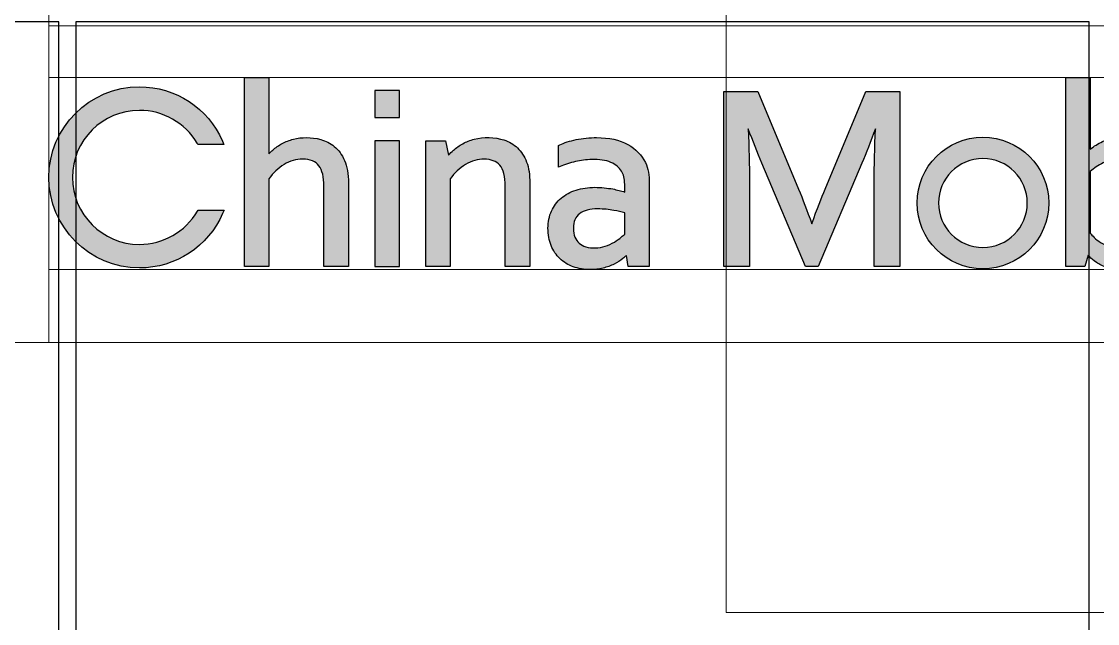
# Model space of a CAD drawing. Header units: millimetres. Extents: x 0 to 16820, y -11520 to 11880.
# Drawn here: x 5708 to 6345, y -4647 to -4290 of the extents above; entities that cross this region are included whole.
import ezdxf

# ---------------------------------------------------------------- set-up
doc = ezdxf.new("R2010")
doc.units = ezdxf.units.MM
doc.header["$LTSCALE"] = 1000
doc.layers.add('A-ANNO-IDEN-TEXT', color=3, linetype='Continuous', lineweight=13)
doc.layers.add('A-WALL-HATCH', color=252, linetype='Continuous')
doc.layers.add('图层 1', color=7, linetype='Continuous')

# ---------------------------------------------------------------- blocks, each defined once
blk = doc.blocks.new('Block_139')
at = {"layer": '图层 1', "true_color": 0x0085d0, "transparency": 33554687}
h = blk.add_hatch(color=142, dxfattribs=at)
h.dxf.hatch_style = 2
edge = h.paths.add_edge_path()
edge.add_spline(control_points=[(-177.288, 320.975), (-177.533, 321.175), (-177.802, 321.311), (-178.09, 321.393), (-178.647, 321.54), (-179.227, 321.54), (-179.712, 321.406), (-179.944, 321.346), (-180.169, 321.259), (-180.372, 321.151), (-180.576, 321.049), (-180.766, 320.916), (-180.937, 320.766), (-181.013, 320.692), (-181.093, 320.622), (-181.159, 320.546), (-181.159, 320.546), (-181.159, 325.073), (-181.159, 325.073), (-181.159, 325.073), (-182.611, 325.073), (-182.611, 325.073), (-182.611, 325.073), (-182.611, 313.872), (-182.611, 313.872), (-182.611, 313.872), (-181.159, 313.872), (-181.159, 313.872), (-181.159, 313.872), (-181.159, 319.059), (-181.159, 319.059), (-180.909, 319.412), (-180.607, 319.701), (-180.265, 319.907), (-179.915, 320.115), (-179.545, 320.223), (-179.162, 320.223), (-178.708, 320.223), (-178.394, 320.095), (-178.199, 319.838), (-178.001, 319.577), (-177.9, 319.164), (-177.9, 318.619), (-177.9, 318.619), (-177.9, 313.872), (-177.9, 313.872), (-177.9, 313.872), (-176.451, 313.872), (-176.451, 313.872), (-176.451, 313.872), (-176.451, 318.809), (-176.451, 318.809), (-176.451, 319.352), (-176.527, 319.798), (-176.681, 320.146), (-176.836, 320.497), (-177.038, 320.774), (-177.288, 320.975)], knot_values=[0, 0, 0, 0, 1, 1, 1, 2, 2, 2, 3, 3, 3, 4, 4, 4, 5, 5, 5, 6, 6, 6, 7, 7, 7, 8, 8, 8, 9, 9, 9, 10, 10, 10, 11, 11, 11, 12, 12, 12, 13, 13, 13, 14, 14, 14, 15, 15, 15, 16, 16, 16, 17, 17, 17, 18, 18, 18, 19, 19, 19, 19], degree=3, periodic=0)
at = {"layer": '图层 1', "true_color": 0x0085d0}
h = blk.add_hatch(color=142, dxfattribs=at)
h.dxf.hatch_style = 1
edge = h.paths.add_edge_path()
edge.add_spline(control_points=[(-127.895, 320.024), (-128.064, 320.303), (-128.261, 320.542), (-128.483, 320.732), (-128.702, 320.92), (-128.934, 321.073), (-129.174, 321.189), (-129.409, 321.307), (-129.656, 321.39), (-129.901, 321.432), (-130.141, 321.482), (-130.37, 321.505), (-130.579, 321.505), (-131.033, 321.505), (-131.445, 321.425), (-131.805, 321.269), (-132.067, 321.149), (-132.31, 320.997), (-132.527, 320.812), (-132.527, 320.812), (-132.527, 325.073), (-132.527, 325.073), (-132.527, 325.073), (-133.975, 325.073), (-133.975, 325.073), (-133.975, 325.073), (-133.975, 313.872), (-133.975, 313.872), (-133.975, 313.872), (-132.85, 313.872), (-132.85, 313.872), (-132.85, 313.872), (-132.649, 314.531), (-132.649, 314.531), (-132.624, 314.507), (-132.603, 314.485), (-132.579, 314.458), (-132.474, 314.335), (-132.335, 314.222), (-132.161, 314.105), (-131.988, 313.99), (-131.775, 313.89), (-131.534, 313.807), (-131.284, 313.728), (-130.997, 313.684), (-130.679, 313.684), (-130.256, 313.684), (-129.839, 313.768), (-129.44, 313.927), (-129.042, 314.091), (-128.685, 314.342), (-128.375, 314.674), (-128.067, 315.006), (-127.815, 315.431), (-127.63, 315.936), (-127.444, 316.431), (-127.348, 317.037), (-127.348, 317.717), (-127.348, 318.209), (-127.401, 318.648), (-127.498, 319.03), (-127.596, 319.411), (-127.726, 319.744), (-127.895, 320.024)], knot_values=[0, 0, 0, 0, 1, 1, 1, 2, 2, 2, 3, 3, 3, 4, 4, 4, 5, 5, 5, 6, 6, 6, 7, 7, 7, 8, 8, 8, 9, 9, 9, 10, 10, 10, 11, 11, 11, 12, 12, 12, 13, 13, 13, 14, 14, 14, 15, 15, 15, 16, 16, 16, 17, 17, 17, 18, 18, 18, 19, 19, 19, 20, 20, 20, 21, 21, 21, 21], degree=3, periodic=0)
edge = h.paths.add_edge_path(flags=16)
edge.add_spline(control_points=[(-128.851, 317.627), (-128.851, 317.224), (-128.898, 316.857), (-128.984, 316.526), (-129.068, 316.2), (-129.197, 315.916), (-129.366, 315.682), (-129.527, 315.453), (-129.734, 315.275), (-129.975, 315.147), (-130.22, 315.025), (-130.507, 314.96), (-130.829, 314.96), (-131.043, 314.96), (-131.242, 314.991), (-131.421, 315.056), (-131.6, 315.12), (-131.768, 315.2), (-131.914, 315.291), (-132.061, 315.382), (-132.19, 315.482), (-132.293, 315.59), (-132.387, 315.681), (-132.466, 315.769), (-132.527, 315.849), (-132.527, 315.849), (-132.527, 319.487), (-132.527, 319.487), (-132.302, 319.701), (-132.047, 319.873), (-131.762, 320.006), (-131.268, 320.242), (-130.692, 320.295), (-130.133, 320.112), (-129.919, 320.045), (-129.712, 319.92), (-129.52, 319.736), (-129.329, 319.553), (-129.169, 319.292), (-129.042, 318.96), (-128.917, 318.623), (-128.851, 318.173), (-128.851, 317.627)], knot_values=[0, 0, 0, 0, 1, 1, 1, 2, 2, 2, 3, 3, 3, 4, 4, 4, 5, 5, 5, 6, 6, 6, 7, 7, 7, 8, 8, 8, 9, 9, 9, 10, 10, 10, 11, 11, 11, 12, 12, 12, 13, 13, 13, 14, 14, 14, 14], degree=3, periodic=0)
at = {"layer": '图层 1', "true_color": 0x0085d0, "transparency": 33554687}
h = blk.add_hatch(color=142, dxfattribs=at)
h.dxf.hatch_style = 2
edge = h.paths.add_edge_path()
edge.add_spline(control_points=[(-185.395, 317.141), (-186.112, 315.926), (-187.422, 315.174), (-188.823, 315.174), (-191.013, 315.174), (-192.798, 316.954), (-192.798, 319.149), (-192.798, 321.338), (-191.013, 323.119), (-188.823, 323.119), (-187.428, 323.119), (-186.122, 322.377), (-185.408, 321.173), (-185.408, 321.173), (-185.365, 321.104), (-185.365, 321.104), (-185.365, 321.104), (-183.823, 321.104), (-183.823, 321.104), (-183.823, 321.104), (-183.908, 321.301), (-183.908, 321.301), (-184.767, 323.253), (-186.694, 324.514), (-188.823, 324.514), (-191.781, 324.514), (-194.19, 322.107), (-194.19, 319.149), (-194.19, 316.19), (-191.781, 313.778), (-188.823, 313.778), (-186.686, 313.778), (-184.753, 315.048), (-183.901, 317.009), (-183.901, 317.009), (-183.812, 317.206), (-183.812, 317.206), (-183.812, 317.206), (-185.356, 317.206), (-185.356, 317.206), (-185.356, 317.206), (-185.395, 317.141), (-185.395, 317.141)], knot_values=[0, 0, 0, 0, 1, 1, 1, 2, 2, 2, 3, 3, 3, 4, 4, 4, 5, 5, 5, 6, 6, 6, 7, 7, 7, 8, 8, 8, 9, 9, 9, 10, 10, 10, 11, 11, 11, 12, 12, 12, 13, 13, 13, 14, 14, 14, 14], degree=3, periodic=0)
h = blk.add_hatch(color=142, dxfattribs=at)
h.dxf.hatch_style = 2
h.paths.add_polyline_path([(-173.433, 324.29), (-174.885, 324.29), (-174.885, 322.698), (-173.433, 322.698)])
h = blk.add_hatch(color=142, dxfattribs=at)
h.dxf.hatch_style = 2
edge = h.paths.add_edge_path()
edge.add_spline(control_points=[(-148.226, 318.45), (-148.436, 317.953), (-148.702, 317.269), (-149.012, 316.403), (-149.294, 317.187), (-149.556, 317.874), (-149.797, 318.448), (-149.797, 318.448), (-152.206, 324.24), (-152.206, 324.24), (-152.206, 324.24), (-154.215, 324.24), (-154.215, 324.24), (-154.215, 324.24), (-154.215, 313.872), (-154.215, 313.872), (-154.215, 313.872), (-152.702, 313.872), (-152.702, 313.872), (-152.702, 313.872), (-152.702, 318.891), (-152.702, 318.891), (-152.702, 319.852), (-152.729, 320.903), (-152.777, 322.025), (-152.504, 321.301), (-152.231, 320.621), (-151.967, 319.983), (-151.967, 319.983), (-149.386, 313.872), (-149.386, 313.872), (-149.386, 313.872), (-148.635, 313.872), (-148.635, 313.872), (-148.635, 313.872), (-146.058, 319.983), (-146.058, 319.983), (-145.801, 320.584), (-145.529, 321.269), (-145.247, 322.026), (-145.294, 320.891), (-145.318, 319.834), (-145.318, 318.891), (-145.318, 318.891), (-145.318, 313.872), (-145.318, 313.872), (-145.318, 313.872), (-143.808, 313.872), (-143.808, 313.872), (-143.808, 313.872), (-143.808, 324.24), (-143.808, 324.24), (-143.808, 324.24), (-145.816, 324.24), (-145.816, 324.24), (-145.816, 324.24), (-148.226, 318.45), (-148.226, 318.45)], knot_values=[0, 0, 0, 0, 1, 1, 1, 2, 2, 2, 3, 3, 3, 4, 4, 4, 5, 5, 5, 6, 6, 6, 7, 7, 7, 8, 8, 8, 9, 9, 9, 10, 10, 10, 11, 11, 11, 12, 12, 12, 13, 13, 13, 14, 14, 14, 15, 15, 15, 16, 16, 16, 17, 17, 17, 18, 18, 18, 19, 19, 19, 19], degree=3, periodic=0)
h = blk.add_hatch(color=142, dxfattribs=at)
h.dxf.hatch_style = 2
h.paths.add_polyline_path([(-174.886, 313.872), (-173.433, 313.872), (-173.433, 321.316), (-174.886, 321.316)])
h = blk.add_hatch(color=142, dxfattribs=at)
h.dxf.hatch_style = 2
edge = h.paths.add_edge_path()
edge.add_spline(control_points=[(-166.438, 320.892), (-166.663, 321.106), (-166.936, 321.269), (-167.241, 321.363), (-167.791, 321.537), (-168.468, 321.548), (-169.002, 321.406), (-169.245, 321.346), (-169.472, 321.259), (-169.678, 321.143), (-169.882, 321.033), (-170.072, 320.9), (-170.236, 320.75), (-170.336, 320.661), (-170.43, 320.565), (-170.521, 320.467), (-170.521, 320.467), (-170.711, 321.316), (-170.711, 321.316), (-170.711, 321.316), (-171.871, 321.316), (-171.871, 321.316), (-171.871, 321.316), (-171.871, 313.872), (-171.871, 313.872), (-171.871, 313.872), (-170.424, 313.872), (-170.424, 313.872), (-170.424, 313.872), (-170.424, 319.059), (-170.424, 319.059), (-170.166, 319.412), (-169.863, 319.701), (-169.515, 319.907), (-169.164, 320.115), (-168.793, 320.223), (-168.42, 320.223), (-168, 320.223), (-167.694, 320.103), (-167.483, 319.862), (-167.267, 319.618), (-167.161, 319.2), (-167.161, 318.619), (-167.161, 318.619), (-167.161, 313.872), (-167.161, 313.872), (-167.161, 313.872), (-165.71, 313.872), (-165.71, 313.872), (-165.71, 313.872), (-165.71, 318.809), (-165.71, 318.809), (-165.71, 319.292), (-165.774, 319.717), (-165.9, 320.054), (-166.034, 320.396), (-166.214, 320.678), (-166.438, 320.892)], knot_values=[0, 0, 0, 0, 1, 1, 1, 2, 2, 2, 3, 3, 3, 4, 4, 4, 5, 5, 5, 6, 6, 6, 7, 7, 7, 8, 8, 8, 9, 9, 9, 10, 10, 10, 11, 11, 11, 12, 12, 12, 13, 13, 13, 14, 14, 14, 15, 15, 15, 16, 16, 16, 17, 17, 17, 18, 18, 18, 19, 19, 19, 19], degree=3, periodic=0)
at = {"layer": '图层 1', "true_color": 0x0085d0}
h = blk.add_hatch(color=142, dxfattribs=at)
h.dxf.hatch_style = 1
edge = h.paths.add_edge_path()
edge.add_spline(control_points=[(-158.864, 320.024), (-159.074, 320.471), (-159.43, 320.832), (-159.91, 321.104), (-160.392, 321.367), (-161.009, 321.505), (-161.755, 321.505), (-161.961, 321.505), (-162.169, 321.494), (-162.371, 321.474), (-162.58, 321.452), (-162.777, 321.423), (-162.963, 321.386), (-163.146, 321.346), (-163.326, 321.301), (-163.492, 321.246), (-163.664, 321.191), (-163.812, 321.131), (-163.937, 321.066), (-163.937, 321.066), (-164.017, 321.031), (-164.017, 321.031), (-164.017, 321.031), (-164.017, 319.758), (-164.017, 319.758), (-164.017, 319.758), (-163.824, 319.832), (-163.824, 319.832), (-163.516, 319.946), (-163.202, 320.038), (-162.89, 320.106), (-162.58, 320.169), (-162.251, 320.206), (-161.899, 320.206), (-161.44, 320.206), (-161.071, 320.13), (-160.804, 319.988), (-160.546, 319.841), (-160.354, 319.657), (-160.239, 319.443), (-160.184, 319.344), (-160.146, 319.223), (-160.123, 319.088), (-160.098, 318.943), (-160.088, 318.776), (-160.088, 318.59), (-160.088, 318.59), (-160.088, 318.28), (-160.088, 318.28), (-160.301, 318.351), (-160.541, 318.406), (-160.796, 318.458), (-161.119, 318.516), (-161.475, 318.552), (-161.855, 318.557), (-162.261, 318.557), (-162.634, 318.501), (-162.974, 318.394), (-163.308, 318.281), (-163.606, 318.123), (-163.854, 317.913), (-164.099, 317.706), (-164.291, 317.445), (-164.428, 317.15), (-164.56, 316.853), (-164.635, 316.509), (-164.635, 316.131), (-164.635, 315.754), (-164.57, 315.41), (-164.45, 315.107), (-164.327, 314.804), (-164.15, 314.542), (-163.931, 314.332), (-163.707, 314.121), (-163.439, 313.956), (-163.134, 313.847), (-162.832, 313.74), (-162.495, 313.684), (-162.132, 313.684), (-161.867, 313.684), (-161.612, 313.715), (-161.376, 313.773), (-161.14, 313.829), (-160.921, 313.908), (-160.724, 314.003), (-160.524, 314.1), (-160.345, 314.215), (-160.193, 314.336), (-160.115, 314.398), (-160.048, 314.46), (-159.985, 314.522), (-159.985, 314.522), (-159.879, 313.872), (-159.879, 313.872), (-159.879, 313.872), (-158.636, 313.872), (-158.636, 313.872), (-158.636, 313.872), (-158.636, 318.796), (-158.636, 318.796), (-158.636, 319.033), (-158.655, 319.254), (-158.691, 319.452), (-158.721, 319.657), (-158.783, 319.852), (-158.864, 320.024)], knot_values=[0, 0, 0, 0, 1, 1, 1, 2, 2, 2, 3, 3, 3, 4, 4, 4, 5, 5, 5, 6, 6, 6, 7, 7, 7, 8, 8, 8, 9, 9, 9, 10, 10, 10, 11, 11, 11, 12, 12, 12, 13, 13, 13, 14, 14, 14, 15, 15, 15, 16, 16, 16, 17, 17, 17, 18, 18, 18, 19, 19, 19, 20, 20, 20, 21, 21, 21, 22, 22, 22, 23, 23, 23, 24, 24, 24, 25, 25, 25, 26, 26, 26, 27, 27, 27, 28, 28, 28, 29, 29, 29, 30, 30, 30, 31, 31, 31, 32, 32, 32, 33, 33, 33, 34, 34, 34, 35, 35, 35, 35], degree=3, periodic=0)
edge = h.paths.add_edge_path(flags=16)
edge.add_spline(control_points=[(-160.088, 317.049), (-160.088, 317.049), (-160.088, 315.787), (-160.088, 315.787), (-160.14, 315.733), (-160.21, 315.674), (-160.296, 315.601), (-160.408, 315.502), (-160.545, 315.408), (-160.706, 315.312), (-160.865, 315.216), (-161.05, 315.13), (-161.252, 315.063), (-161.601, 314.946), (-162.04, 314.923), (-162.4, 315.034), (-162.546, 315.081), (-162.68, 315.151), (-162.784, 315.246), (-162.887, 315.34), (-162.974, 315.461), (-163.038, 315.607), (-163.099, 315.754), (-163.131, 315.933), (-163.131, 316.131), (-163.131, 316.526), (-163.01, 316.806), (-162.769, 316.991), (-162.511, 317.183), (-162.15, 317.278), (-161.69, 317.278), (-161.346, 317.277), (-161.022, 317.246), (-160.739, 317.192), (-160.493, 317.146), (-160.276, 317.101), (-160.088, 317.049)], knot_values=[0, 0, 0, 0, 1, 1, 1, 2, 2, 2, 3, 3, 3, 4, 4, 4, 5, 5, 5, 6, 6, 6, 7, 7, 7, 8, 8, 8, 9, 9, 9, 10, 10, 10, 11, 11, 11, 12, 12, 12, 12], degree=3, periodic=0)
h = blk.add_hatch(color=142, dxfattribs=at)
h.dxf.hatch_style = 1
edge = h.paths.add_edge_path()
edge.add_spline(control_points=[(-138.882, 321.527), (-141.035, 321.527), (-142.779, 319.782), (-142.779, 317.63), (-142.779, 315.473), (-141.035, 313.728), (-138.882, 313.728), (-136.727, 313.728), (-134.982, 315.473), (-134.982, 317.63), (-134.982, 319.782), (-136.727, 321.527), (-138.882, 321.527)], knot_values=[0, 0, 0, 0, 1, 1, 1, 2, 2, 2, 3, 3, 3, 4, 4, 4, 4], degree=3, periodic=0)
edge = h.paths.add_edge_path(flags=16)
edge.add_spline(control_points=[(-138.882, 314.997), (-140.336, 314.997), (-141.512, 316.175), (-141.512, 317.63), (-141.512, 319.081), (-140.336, 320.258), (-138.882, 320.258), (-137.428, 320.258), (-136.252, 319.081), (-136.252, 317.63), (-136.252, 316.175), (-137.428, 314.997), (-138.882, 314.997)], knot_values=[0, 0, 0, 0, 1, 1, 1, 2, 2, 2, 3, 3, 3, 4, 4, 4, 4], degree=3, periodic=0)
at = {"layer": '图层 1'}
for points in [[(-173.433, 324.29), (-174.885, 324.29), (-174.885, 322.698), (-173.433, 322.698)], [(-174.886, 313.872), (-173.433, 313.872), (-173.433, 321.316), (-174.886, 321.316)]]:
    blk.add_lwpolyline(points, close=True, dxfattribs=at)
for points, knots in [([(-177.288, 320.975), (-177.533, 321.175), (-177.802, 321.311), (-178.09, 321.393), (-178.647, 321.54), (-179.227, 321.54), (-179.712, 321.406), (-179.944, 321.346), (-180.169, 321.259), (-180.372, 321.151), (-180.576, 321.049), (-180.766, 320.916), (-180.937, 320.766), (-181.013, 320.692), (-181.093, 320.622), (-181.159, 320.546), (-181.159, 320.546), (-181.159, 325.073), (-181.159, 325.073), (-181.159, 325.073), (-182.611, 325.073), (-182.611, 325.073), (-182.611, 325.073), (-182.611, 313.872), (-182.611, 313.872), (-182.611, 313.872), (-181.159, 313.872), (-181.159, 313.872), (-181.159, 313.872), (-181.159, 319.059), (-181.159, 319.059), (-180.909, 319.412), (-180.607, 319.701), (-180.265, 319.907), (-179.915, 320.115), (-179.545, 320.223), (-179.162, 320.223), (-178.708, 320.223), (-178.394, 320.095), (-178.199, 319.838), (-178.001, 319.577), (-177.9, 319.164), (-177.9, 318.619), (-177.9, 318.619), (-177.9, 313.872), (-177.9, 313.872), (-177.9, 313.872), (-176.451, 313.872), (-176.451, 313.872), (-176.451, 313.872), (-176.451, 318.809), (-176.451, 318.809), (-176.451, 319.352), (-176.527, 319.798), (-176.681, 320.146), (-176.836, 320.497), (-177.038, 320.774), (-177.288, 320.975)], [0, 0, 0, 0, 1, 1, 1, 2, 2, 2, 3, 3, 3, 4, 4, 4, 5, 5, 5, 6, 6, 6, 7, 7, 7, 8, 8, 8, 9, 9, 9, 10, 10, 10, 11, 11, 11, 12, 12, 12, 13, 13, 13, 14, 14, 14, 15, 15, 15, 16, 16, 16, 17, 17, 17, 18, 18, 18, 19, 19, 19, 19]), ([(-127.895, 320.024), (-128.064, 320.303), (-128.261, 320.542), (-128.483, 320.732), (-128.702, 320.92), (-128.934, 321.073), (-129.174, 321.189), (-129.409, 321.307), (-129.656, 321.39), (-129.901, 321.432), (-130.141, 321.482), (-130.37, 321.505), (-130.579, 321.505), (-131.033, 321.505), (-131.445, 321.425), (-131.805, 321.269), (-132.067, 321.149), (-132.31, 320.997), (-132.527, 320.812), (-132.527, 320.812), (-132.527, 325.073), (-132.527, 325.073), (-132.527, 325.073), (-133.975, 325.073), (-133.975, 325.073), (-133.975, 325.073), (-133.975, 313.872), (-133.975, 313.872), (-133.975, 313.872), (-132.85, 313.872), (-132.85, 313.872), (-132.85, 313.872), (-132.649, 314.531), (-132.649, 314.531), (-132.624, 314.507), (-132.603, 314.485), (-132.579, 314.458), (-132.474, 314.335), (-132.335, 314.222), (-132.161, 314.105), (-131.988, 313.99), (-131.775, 313.89), (-131.534, 313.807), (-131.284, 313.728), (-130.997, 313.684), (-130.679, 313.684), (-130.256, 313.684), (-129.839, 313.768), (-129.44, 313.927), (-129.042, 314.091), (-128.685, 314.342), (-128.375, 314.674), (-128.067, 315.006), (-127.815, 315.431), (-127.63, 315.936), (-127.444, 316.431), (-127.348, 317.037), (-127.348, 317.717), (-127.348, 318.209), (-127.401, 318.648), (-127.498, 319.03), (-127.596, 319.411), (-127.726, 319.744), (-127.895, 320.024)], [0, 0, 0, 0, 1, 1, 1, 2, 2, 2, 3, 3, 3, 4, 4, 4, 5, 5, 5, 6, 6, 6, 7, 7, 7, 8, 8, 8, 9, 9, 9, 10, 10, 10, 11, 11, 11, 12, 12, 12, 13, 13, 13, 14, 14, 14, 15, 15, 15, 16, 16, 16, 17, 17, 17, 18, 18, 18, 19, 19, 19, 20, 20, 20, 21, 21, 21, 21]), ([(-185.395, 317.141), (-186.112, 315.926), (-187.422, 315.174), (-188.823, 315.174), (-191.013, 315.174), (-192.798, 316.954), (-192.798, 319.149), (-192.798, 321.338), (-191.013, 323.119), (-188.823, 323.119), (-187.428, 323.119), (-186.122, 322.377), (-185.408, 321.173), (-185.408, 321.173), (-185.365, 321.104), (-185.365, 321.104), (-185.365, 321.104), (-183.823, 321.104), (-183.823, 321.104), (-183.823, 321.104), (-183.908, 321.301), (-183.908, 321.301), (-184.767, 323.253), (-186.694, 324.514), (-188.823, 324.514), (-191.781, 324.514), (-194.19, 322.107), (-194.19, 319.149), (-194.19, 316.19), (-191.781, 313.778), (-188.823, 313.778), (-186.686, 313.778), (-184.753, 315.048), (-183.901, 317.009), (-183.901, 317.009), (-183.812, 317.206), (-183.812, 317.206), (-183.812, 317.206), (-185.356, 317.206), (-185.356, 317.206), (-185.356, 317.206), (-185.395, 317.141), (-185.395, 317.141)], [0, 0, 0, 0, 1, 1, 1, 2, 2, 2, 3, 3, 3, 4, 4, 4, 5, 5, 5, 6, 6, 6, 7, 7, 7, 8, 8, 8, 9, 9, 9, 10, 10, 10, 11, 11, 11, 12, 12, 12, 13, 13, 13, 14, 14, 14, 14]), ([(-148.226, 318.45), (-148.436, 317.953), (-148.702, 317.269), (-149.012, 316.403), (-149.294, 317.187), (-149.556, 317.874), (-149.797, 318.448), (-149.797, 318.448), (-152.206, 324.24), (-152.206, 324.24), (-152.206, 324.24), (-154.215, 324.24), (-154.215, 324.24), (-154.215, 324.24), (-154.215, 313.872), (-154.215, 313.872), (-154.215, 313.872), (-152.702, 313.872), (-152.702, 313.872), (-152.702, 313.872), (-152.702, 318.891), (-152.702, 318.891), (-152.702, 319.852), (-152.729, 320.903), (-152.777, 322.025), (-152.504, 321.301), (-152.231, 320.621), (-151.967, 319.983), (-151.967, 319.983), (-149.386, 313.872), (-149.386, 313.872), (-149.386, 313.872), (-148.635, 313.872), (-148.635, 313.872), (-148.635, 313.872), (-146.058, 319.983), (-146.058, 319.983), (-145.801, 320.584), (-145.529, 321.269), (-145.247, 322.026), (-145.294, 320.891), (-145.318, 319.834), (-145.318, 318.891), (-145.318, 318.891), (-145.318, 313.872), (-145.318, 313.872), (-145.318, 313.872), (-143.808, 313.872), (-143.808, 313.872), (-143.808, 313.872), (-143.808, 324.24), (-143.808, 324.24), (-143.808, 324.24), (-145.816, 324.24), (-145.816, 324.24), (-145.816, 324.24), (-148.226, 318.45), (-148.226, 318.45)], [0, 0, 0, 0, 1, 1, 1, 2, 2, 2, 3, 3, 3, 4, 4, 4, 5, 5, 5, 6, 6, 6, 7, 7, 7, 8, 8, 8, 9, 9, 9, 10, 10, 10, 11, 11, 11, 12, 12, 12, 13, 13, 13, 14, 14, 14, 15, 15, 15, 16, 16, 16, 17, 17, 17, 18, 18, 18, 19, 19, 19, 19]), ([(-166.438, 320.892), (-166.663, 321.106), (-166.936, 321.269), (-167.241, 321.363), (-167.791, 321.537), (-168.468, 321.548), (-169.002, 321.406), (-169.245, 321.346), (-169.472, 321.259), (-169.678, 321.143), (-169.882, 321.033), (-170.072, 320.9), (-170.236, 320.75), (-170.336, 320.661), (-170.43, 320.565), (-170.521, 320.467), (-170.521, 320.467), (-170.711, 321.316), (-170.711, 321.316), (-170.711, 321.316), (-171.871, 321.316), (-171.871, 321.316), (-171.871, 321.316), (-171.871, 313.872), (-171.871, 313.872), (-171.871, 313.872), (-170.424, 313.872), (-170.424, 313.872), (-170.424, 313.872), (-170.424, 319.059), (-170.424, 319.059), (-170.166, 319.412), (-169.863, 319.701), (-169.515, 319.907), (-169.164, 320.115), (-168.793, 320.223), (-168.42, 320.223), (-168, 320.223), (-167.694, 320.103), (-167.483, 319.862), (-167.267, 319.618), (-167.161, 319.2), (-167.161, 318.619), (-167.161, 318.619), (-167.161, 313.872), (-167.161, 313.872), (-167.161, 313.872), (-165.71, 313.872), (-165.71, 313.872), (-165.71, 313.872), (-165.71, 318.809), (-165.71, 318.809), (-165.71, 319.292), (-165.774, 319.717), (-165.9, 320.054), (-166.034, 320.396), (-166.214, 320.678), (-166.438, 320.892)], [0, 0, 0, 0, 1, 1, 1, 2, 2, 2, 3, 3, 3, 4, 4, 4, 5, 5, 5, 6, 6, 6, 7, 7, 7, 8, 8, 8, 9, 9, 9, 10, 10, 10, 11, 11, 11, 12, 12, 12, 13, 13, 13, 14, 14, 14, 15, 15, 15, 16, 16, 16, 17, 17, 17, 18, 18, 18, 19, 19, 19, 19]), ([(-158.864, 320.024), (-159.074, 320.471), (-159.43, 320.832), (-159.91, 321.104), (-160.392, 321.367), (-161.009, 321.505), (-161.755, 321.505), (-161.961, 321.505), (-162.169, 321.494), (-162.371, 321.474), (-162.58, 321.452), (-162.777, 321.423), (-162.963, 321.386), (-163.146, 321.346), (-163.326, 321.301), (-163.492, 321.246), (-163.664, 321.191), (-163.812, 321.131), (-163.937, 321.066), (-163.937, 321.066), (-164.017, 321.031), (-164.017, 321.031), (-164.017, 321.031), (-164.017, 319.758), (-164.017, 319.758), (-164.017, 319.758), (-163.824, 319.832), (-163.824, 319.832), (-163.516, 319.946), (-163.202, 320.038), (-162.89, 320.106), (-162.58, 320.169), (-162.251, 320.206), (-161.899, 320.206), (-161.44, 320.206), (-161.071, 320.13), (-160.804, 319.988), (-160.546, 319.841), (-160.354, 319.657), (-160.239, 319.443), (-160.184, 319.344), (-160.146, 319.223), (-160.123, 319.088), (-160.098, 318.943), (-160.088, 318.776), (-160.088, 318.59), (-160.088, 318.59), (-160.088, 318.28), (-160.088, 318.28), (-160.301, 318.351), (-160.541, 318.406), (-160.796, 318.458), (-161.119, 318.516), (-161.475, 318.552), (-161.855, 318.557), (-162.261, 318.557), (-162.634, 318.501), (-162.974, 318.394), (-163.308, 318.281), (-163.606, 318.123), (-163.854, 317.913), (-164.099, 317.706), (-164.291, 317.445), (-164.428, 317.15), (-164.56, 316.853), (-164.635, 316.509), (-164.635, 316.131), (-164.635, 315.754), (-164.57, 315.41), (-164.45, 315.107), (-164.327, 314.804), (-164.15, 314.542), (-163.931, 314.332), (-163.707, 314.121), (-163.439, 313.956), (-163.134, 313.847), (-162.832, 313.74), (-162.495, 313.684), (-162.132, 313.684), (-161.867, 313.684), (-161.612, 313.715), (-161.376, 313.773), (-161.14, 313.829), (-160.921, 313.908), (-160.724, 314.003), (-160.524, 314.1), (-160.345, 314.215), (-160.193, 314.336), (-160.115, 314.398), (-160.048, 314.46), (-159.985, 314.522), (-159.985, 314.522), (-159.879, 313.872), (-159.879, 313.872), (-159.879, 313.872), (-158.636, 313.872), (-158.636, 313.872), (-158.636, 313.872), (-158.636, 318.796), (-158.636, 318.796), (-158.636, 319.033), (-158.655, 319.254), (-158.691, 319.452), (-158.721, 319.657), (-158.783, 319.852), (-158.864, 320.024)], [0, 0, 0, 0, 1, 1, 1, 2, 2, 2, 3, 3, 3, 4, 4, 4, 5, 5, 5, 6, 6, 6, 7, 7, 7, 8, 8, 8, 9, 9, 9, 10, 10, 10, 11, 11, 11, 12, 12, 12, 13, 13, 13, 14, 14, 14, 15, 15, 15, 16, 16, 16, 17, 17, 17, 18, 18, 18, 19, 19, 19, 20, 20, 20, 21, 21, 21, 22, 22, 22, 23, 23, 23, 24, 24, 24, 25, 25, 25, 26, 26, 26, 27, 27, 27, 28, 28, 28, 29, 29, 29, 30, 30, 30, 31, 31, 31, 32, 32, 32, 33, 33, 33, 34, 34, 34, 35, 35, 35, 35]), ([(-138.882, 321.527), (-141.035, 321.527), (-142.779, 319.782), (-142.779, 317.63), (-142.779, 315.473), (-141.035, 313.728), (-138.882, 313.728), (-136.727, 313.728), (-134.982, 315.473), (-134.982, 317.63), (-134.982, 319.782), (-136.727, 321.527), (-138.882, 321.527)], [0, 0, 0, 0, 1, 1, 1, 2, 2, 2, 3, 3, 3, 4, 4, 4, 4]), ([(-138.882, 314.997), (-140.336, 314.997), (-141.512, 316.175), (-141.512, 317.63), (-141.512, 319.081), (-140.336, 320.258), (-138.882, 320.258), (-137.428, 320.258), (-136.252, 319.081), (-136.252, 317.63), (-136.252, 316.175), (-137.428, 314.997), (-138.882, 314.997)], [0, 0, 0, 0, 1, 1, 1, 2, 2, 2, 3, 3, 3, 4, 4, 4, 4]), ([(-128.851, 317.627), (-128.851, 317.224), (-128.898, 316.857), (-128.984, 316.526), (-129.068, 316.2), (-129.197, 315.916), (-129.366, 315.682), (-129.527, 315.453), (-129.734, 315.275), (-129.975, 315.147), (-130.22, 315.025), (-130.507, 314.96), (-130.829, 314.96), (-131.043, 314.96), (-131.242, 314.991), (-131.421, 315.056), (-131.6, 315.12), (-131.768, 315.2), (-131.914, 315.291), (-132.061, 315.382), (-132.19, 315.482), (-132.293, 315.59), (-132.387, 315.681), (-132.466, 315.769), (-132.527, 315.849), (-132.527, 315.849), (-132.527, 319.487), (-132.527, 319.487), (-132.302, 319.701), (-132.047, 319.873), (-131.762, 320.006), (-131.268, 320.242), (-130.692, 320.295), (-130.133, 320.112), (-129.919, 320.045), (-129.712, 319.92), (-129.52, 319.736), (-129.329, 319.553), (-129.169, 319.292), (-129.042, 318.96), (-128.917, 318.623), (-128.851, 318.173), (-128.851, 317.627)], [0, 0, 0, 0, 1, 1, 1, 2, 2, 2, 3, 3, 3, 4, 4, 4, 5, 5, 5, 6, 6, 6, 7, 7, 7, 8, 8, 8, 9, 9, 9, 10, 10, 10, 11, 11, 11, 12, 12, 12, 13, 13, 13, 14, 14, 14, 14]), ([(-160.088, 317.049), (-160.088, 317.049), (-160.088, 315.787), (-160.088, 315.787), (-160.14, 315.733), (-160.21, 315.674), (-160.296, 315.601), (-160.408, 315.502), (-160.545, 315.408), (-160.706, 315.312), (-160.865, 315.216), (-161.05, 315.13), (-161.252, 315.063), (-161.601, 314.946), (-162.04, 314.923), (-162.4, 315.034), (-162.546, 315.081), (-162.68, 315.151), (-162.784, 315.246), (-162.887, 315.34), (-162.974, 315.461), (-163.038, 315.607), (-163.099, 315.754), (-163.131, 315.933), (-163.131, 316.131), (-163.131, 316.526), (-163.01, 316.806), (-162.769, 316.991), (-162.511, 317.183), (-162.15, 317.278), (-161.69, 317.278), (-161.346, 317.277), (-161.022, 317.246), (-160.739, 317.192), (-160.493, 317.146), (-160.276, 317.101), (-160.088, 317.049)], [0, 0, 0, 0, 1, 1, 1, 2, 2, 2, 3, 3, 3, 4, 4, 4, 5, 5, 5, 6, 6, 6, 7, 7, 7, 8, 8, 8, 9, 9, 9, 10, 10, 10, 11, 11, 11, 12, 12, 12, 12])]:
    blk.add_open_spline(points, degree=3, knots=knots, dxfattribs=at)
blk = doc.blocks.new('Block_138')
at = {"layer": '图层 1', "true_color": 0x0085d0, "transparency": 33554687}
h = blk.add_hatch(color=142, dxfattribs=at)
h.dxf.hatch_style = 2
edge = h.paths.add_edge_path()
edge.add_spline(control_points=[(-118.992, 343.284), (-118.969, 344.486), (-118.952, 345.705), (-118.95, 346.928), (-118.95, 346.928), (-118.95, 347.103), (-118.95, 347.103), (-118.95, 347.103), (-120.826, 347.103), (-120.826, 347.103), (-120.826, 347.103), (-120.826, 346.934), (-120.826, 346.934), (-120.822, 345.681), (-120.826, 344.466), (-120.839, 343.284), (-120.839, 343.284), (-123.27, 343.284), (-123.27, 343.284), (-123.27, 343.284), (-123.27, 341.518), (-123.27, 341.518), (-123.27, 341.518), (-120.866, 341.518), (-120.866, 341.518), (-120.866, 341.518), (-120.866, 339.171), (-120.866, 339.171), (-120.866, 335.6), (-121.478, 333.777), (-122.87, 331.658), (-123.7, 330.365), (-125.22, 329.487), (-125.22, 329.487), (-125.22, 329.487), (-123.823, 328.131), (-123.823, 328.131), (-123.823, 328.131), (-119.061, 330.623), (-119.061, 338.446), (-119.061, 338.446), (-119.027, 341.518), (-119.027, 341.518), (-119.027, 341.518), (-115.838, 341.518), (-115.838, 341.518), (-115.874, 338.319), (-115.989, 335.173), (-116.169, 332.161), (-116.2, 331.219), (-116.599, 330.78), (-117.427, 330.78), (-118.122, 330.795), (-119.523, 330.798), (-119.523, 330.798), (-119.415, 330.235), (-119.206, 328.924), (-119.206, 328.924), (-119.206, 328.924), (-117.733, 328.924), (-116.961, 328.924), (-116.961, 328.924), (-116.961, 328.924), (-116.961, 328.924), (-115.374, 328.951), (-114.494, 329.899), (-114.351, 331.755), (-114.19, 334.605), (-114.065, 338.431), (-113.978, 343.102), (-113.978, 343.102), (-113.974, 343.284), (-113.974, 343.284), (-113.974, 343.284), (-118.992, 343.284), (-118.992, 343.284)], knot_values=[0, 0, 0, 0, 1, 1, 1, 2, 2, 2, 3, 3, 3, 4, 4, 4, 5, 5, 5, 6, 6, 6, 7, 7, 7, 8, 8, 8, 9, 9, 9, 10, 10, 10, 11, 11, 11, 12, 12, 12, 13, 13, 13, 14, 14, 14, 15, 15, 15, 16, 16, 16, 17, 17, 17, 18, 18, 18, 19, 19, 19, 20, 20, 20, 21, 21, 21, 22, 22, 22, 23, 23, 23, 24, 24, 24, 25, 25, 25, 25], degree=3, periodic=0)
h = blk.add_hatch(color=142, dxfattribs=at)
h.dxf.hatch_style = 2
edge = h.paths.add_edge_path()
edge.add_spline(control_points=[(-123.135, 331.896), (-123.692, 333.27), (-124.549, 335.206), (-125.187, 336.592), (-125.187, 336.592), (-125.261, 336.749), (-125.261, 336.749), (-125.261, 336.749), (-126.859, 336.032), (-126.859, 336.032), (-126.859, 336.032), (-126.787, 335.87), (-126.787, 335.87), (-126.364, 334.93), (-125.981, 334.074), (-125.595, 333.105), (-125.595, 333.105), (-129.714, 332.131), (-129.714, 332.131), (-128.805, 333.617), (-127.67, 336.967), (-127.053, 338.757), (-127.053, 338.757), (-122.71, 338.757), (-122.71, 338.757), (-122.71, 338.757), (-122.71, 340.486), (-122.71, 340.486), (-122.71, 340.486), (-132.057, 340.486), (-132.057, 340.486), (-132.057, 340.486), (-132.057, 338.757), (-132.057, 338.757), (-132.057, 338.757), (-128.981, 338.757), (-128.981, 338.757), (-129.165, 337.774), (-130.238, 334.518), (-131.694, 331.858), (-131.875, 331.531), (-132.126, 331.335), (-132.126, 331.335), (-132.126, 331.335), (-131.611, 330.096), (-131.611, 330.096), (-131.611, 330.096), (-126.591, 331.451), (-125.083, 331.678), (-125.083, 331.678), (-124.903, 331.225), (-124.903, 331.225), (-124.903, 331.225), (-123.135, 331.896), (-123.135, 331.896)], knot_values=[0, 0, 0, 0, 1, 1, 1, 2, 2, 2, 3, 3, 3, 4, 4, 4, 5, 5, 5, 6, 6, 6, 7, 7, 7, 8, 8, 8, 9, 9, 9, 10, 10, 10, 11, 11, 11, 12, 12, 12, 13, 13, 13, 14, 14, 14, 15, 15, 15, 16, 16, 16, 17, 17, 17, 18, 18, 18, 18], degree=3, periodic=0)
at = {"layer": '图层 1'}
for points, knots in [([(-118.992, 343.284), (-118.969, 344.486), (-118.952, 345.705), (-118.95, 346.928), (-118.95, 346.928), (-118.95, 347.103), (-118.95, 347.103), (-118.95, 347.103), (-120.826, 347.103), (-120.826, 347.103), (-120.826, 347.103), (-120.826, 346.934), (-120.826, 346.934), (-120.822, 345.681), (-120.826, 344.466), (-120.839, 343.284), (-120.839, 343.284), (-123.27, 343.284), (-123.27, 343.284), (-123.27, 343.284), (-123.27, 341.518), (-123.27, 341.518), (-123.27, 341.518), (-120.866, 341.518), (-120.866, 341.518), (-120.866, 341.518), (-120.866, 339.171), (-120.866, 339.171), (-120.866, 335.6), (-121.478, 333.777), (-122.87, 331.658), (-123.7, 330.365), (-125.22, 329.487), (-125.22, 329.487), (-125.22, 329.487), (-123.823, 328.131), (-123.823, 328.131), (-123.823, 328.131), (-119.061, 330.623), (-119.061, 338.446), (-119.061, 338.446), (-119.027, 341.518), (-119.027, 341.518), (-119.027, 341.518), (-115.838, 341.518), (-115.838, 341.518), (-115.874, 338.319), (-115.989, 335.173), (-116.169, 332.161), (-116.2, 331.219), (-116.599, 330.78), (-117.427, 330.78), (-118.122, 330.795), (-119.523, 330.798), (-119.523, 330.798), (-119.415, 330.235), (-119.206, 328.924), (-119.206, 328.924), (-119.206, 328.924), (-117.733, 328.924), (-116.961, 328.924), (-116.961, 328.924), (-116.961, 328.924), (-116.961, 328.924), (-115.374, 328.951), (-114.494, 329.899), (-114.351, 331.755), (-114.19, 334.605), (-114.065, 338.431), (-113.978, 343.102), (-113.978, 343.102), (-113.974, 343.284), (-113.974, 343.284), (-113.974, 343.284), (-118.992, 343.284), (-118.992, 343.284)], [0, 0, 0, 0, 1, 1, 1, 2, 2, 2, 3, 3, 3, 4, 4, 4, 5, 5, 5, 6, 6, 6, 7, 7, 7, 8, 8, 8, 9, 9, 9, 10, 10, 10, 11, 11, 11, 12, 12, 12, 13, 13, 13, 14, 14, 14, 15, 15, 15, 16, 16, 16, 17, 17, 17, 18, 18, 18, 19, 19, 19, 20, 20, 20, 21, 21, 21, 22, 22, 22, 23, 23, 23, 24, 24, 24, 25, 25, 25, 25]), ([(-123.135, 331.896), (-123.692, 333.27), (-124.549, 335.206), (-125.187, 336.592), (-125.187, 336.592), (-125.261, 336.749), (-125.261, 336.749), (-125.261, 336.749), (-126.859, 336.032), (-126.859, 336.032), (-126.859, 336.032), (-126.787, 335.87), (-126.787, 335.87), (-126.364, 334.93), (-125.981, 334.074), (-125.595, 333.105), (-125.595, 333.105), (-129.714, 332.131), (-129.714, 332.131), (-128.805, 333.617), (-127.67, 336.967), (-127.053, 338.757), (-127.053, 338.757), (-122.71, 338.757), (-122.71, 338.757), (-122.71, 338.757), (-122.71, 340.486), (-122.71, 340.486), (-122.71, 340.486), (-132.057, 340.486), (-132.057, 340.486), (-132.057, 340.486), (-132.057, 338.757), (-132.057, 338.757), (-132.057, 338.757), (-128.981, 338.757), (-128.981, 338.757), (-129.165, 337.774), (-130.238, 334.518), (-131.694, 331.858), (-131.875, 331.531), (-132.126, 331.335), (-132.126, 331.335), (-132.126, 331.335), (-131.611, 330.096), (-131.611, 330.096), (-131.611, 330.096), (-126.591, 331.451), (-125.083, 331.678), (-125.083, 331.678), (-124.903, 331.225), (-124.903, 331.225), (-124.903, 331.225), (-123.135, 331.896), (-123.135, 331.896)], [0, 0, 0, 0, 1, 1, 1, 2, 2, 2, 3, 3, 3, 4, 4, 4, 5, 5, 5, 6, 6, 6, 7, 7, 7, 8, 8, 8, 9, 9, 9, 10, 10, 10, 11, 11, 11, 12, 12, 12, 13, 13, 13, 14, 14, 14, 15, 15, 15, 16, 16, 16, 17, 17, 17, 18, 18, 18, 18])]:
    blk.add_open_spline(points, degree=3, knots=knots, dxfattribs=at)
blk = doc.blocks.new('Block_137')
at = {"layer": '图层 1'}
blk.add_blockref('Block_138', (0, 0), dxfattribs=at)

msp = doc.modelspace()

# ---------------------------------------------------------------- linework, layer by layer
at = {"layer": 'A-ANNO-IDEN-TEXT'}
for p, q in [((6125.18539, -4100.47672), (6125.18539, -4640.0021)), ((6125.18539, -4640.0021), (7222.42446, -4640.0021))]:
    msp.add_line(p, q, dxfattribs=at)
at = {"layer": 'A-WALL-HATCH'}
for points in [[(5730.03683, -4290.00255), (5130.03683, -4290.00255), (5130.03683, -4690.00255), (5730.03683, -4690.00255)], [(6340.03683, -4290.00255), (5740.03683, -4290.00255), (5740.03683, -4690.00255), (6340.03683, -4690.00255)]]:
    msp.add_lwpolyline(points, close=True, dxfattribs=at)
at = {"layer": 'Defpoints', "color": 252, "lineweight": 9, "true_color": 0x898989}
for p, q in [((5724.10493, -4480.0021), (5724.10493, -4080.00255)), ((5724.10493, -4292.33385), (6526.26586, -4292.33385)), ((5724.10493, -4322.91615), (6526.26586, -4322.91615)), ((5724.10493, -4436.80058), (6526.26586, -4436.80058)), ((5230.03683, -4480.0021), (6526.26586, -4480.0021))]:
    msp.add_line(p, q, dxfattribs=at)

# ---------------------------------------------------------------- block references
at = {"layer": '图层 1', "xscale": 10, "yscale": 10, "zscale": 10}
for name in ['Block_137', 'Block_139']:
    msp.add_blockref(name, (7666.00866, -7573.64264), dxfattribs=at)

doc.saveas('drawing.dxf')
